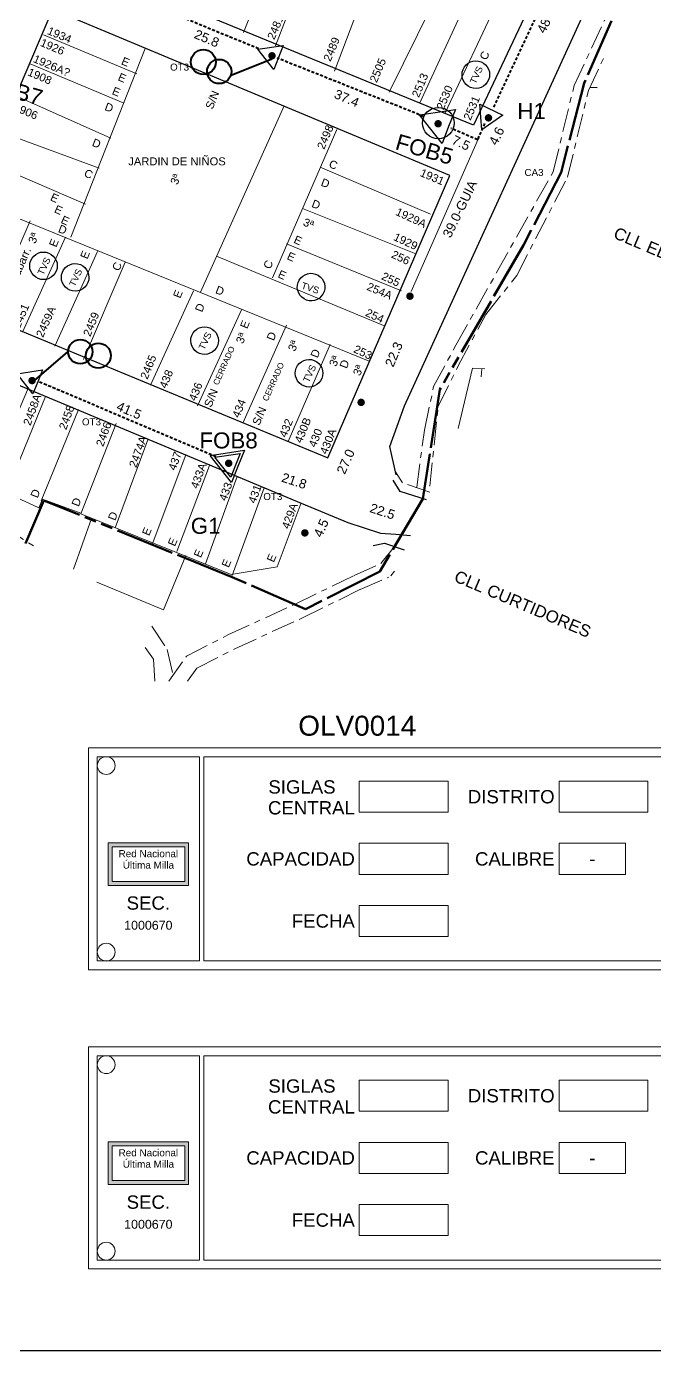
# Model space of a CAD drawing. Header units: millimetres. Extents: x -3867 to 635, y 1041 to 3666.
# Drawn here: x -1173.7 to -1067.1, y 1046 to 1270.7 of the extents above; entities that cross this region are included whole.
import ezdxf
from ezdxf.enums import TextEntityAlignment as Align

# ---------------------------------------------------------------- set-up
doc = ezdxf.new("R2010")
doc.units = ezdxf.units.MM
for name, pattern in [('TLSIGC_002', [0.8, 0.5, -0.3]), ('TLSIGC_004', [7, 4, -1, 1, -1]), ('TLSIGC_007', [28, 10, -1, 10, -1, 2, -1, 2, -1])]:
    doc.linetypes.add(name, pattern=pattern)
for name, color, linetype, lineweight in [('APUNTADOR EXISTENTE SECUNDARIO', 82, 'Continuous', 40), ('CABLE EXISTENTE AEREO SECUNDARIO', 82, 'TLSIGC_002', 40), ('CAJA DE EMPALMES EXISTENTE SECUNDARIO', 82, 'Continuous', 30), ('CLASIFICACION TIPO COMERCIAL TERCERA', 5, 'Continuous', 9), ('CLASIFICACION TIPO RESIDENCIAL C', 156, 'Continuous', 9), ('CLASIFICACION TIPO RESIDENCIAL D', 5, 'Continuous', 9), ('CLASIFICACION TIPO RESIDENCIAL E', 156, 'Continuous', 9), ('DATOS DE CARATULA', 160, 'Continuous', 5), ('DETALLES DE EDIFICIOS', 160, 'Continuous', 5), ('DISTRITO', 42, 'TLSIGC_007', 60), ('GAZA PROYECTADA', 1, 'Continuous', 60), ('GAZAS EXISTENTES', 92, 'Continuous', 50), ('GUIAS EXISTENTES SECUNDARIA', 82, 'Continuous', 20), ('LOTIFICACION 2003', 252, 'Continuous', 15), ('MARCO DE CONSTRUCCION', 7, 'Continuous', 5), ('MARCO Y LINEAS DE DATOS', 150, 'Continuous', 20), ('MARCOS CONSTRUCCION', 7, 'Continuous', 30), ('MEDIDAS ENTRE POSTES', 82, 'Continuous', 5), ('NOMBRE DE CALLES', 92, 'TLSIGC_017', 5), ('NUMEROS OFICIALES', 3, 'Continuous', 5), ('PLANIMETRIA 2003', 251, 'Continuous', 30), ('POSTES EXISTENTES SECUNDARIOS', 82, 'Continuous', 30), ('PUENTES 2008', 7, 'TLSIGC_004', 20), ('REGISTRO AUXILIAR CENTRAL', 253, 'Continuous', 9), ('RIOS', 161, 'TLSIGC_004', 20), ('TERMINAL EXISTENTE EN POSTE', 82, 'Continuous', 30), ('VIAS DE COMUNICACION  2008', 7, 'TLSIGC_004', 20)]:
    doc.layers.add(name, color=color, linetype=linetype, lineweight=lineweight)
doc.styles.add('PLACA', font='arial.ttf')
doc.styles.get("Standard").update_dxf_attribs({"font": 'arial.ttf'})
doc.linetypes.add('TLSIGC_017', pattern='A,0.5,["=",Standard,S=1.6,R=0,X=-0.2,Y=-0.8],0.5', length=1)

# ---------------------------------------------------------------- blocks, each defined once
blk = doc.blocks.new('TVS')
at = {"layer": 'MARCOS CONSTRUCCION'}
blk.add_ellipse((-1556.45, 1751.75), major_axis=(0.88, 2.17), ratio=1, dxfattribs=at)
blk.add_text('TVS', height=1.131, rotation=65, dxfattribs=at).set_placement((-1556.5, 1750.06))
blk = doc.blocks.new('GAZA')
at = {"layer": 'GAZAS EXISTENTES', "lineweight": 40, "ltscale": 8}
blk.add_lwpolyline([(-1606.92, 1765.49), (-1601.26, 1770.35)], dxfattribs=at)
for centre, radius in [((-1599.13, 1770.35), 2.06), ((-1596.06, 1769.7), 2.11)]:
    blk.add_circle(centre, radius, dxfattribs=at)

msp = doc.modelspace()

# ---------------------------------------------------------------- hatches: boundary and pattern name
at = {"layer": 'MARCO Y LINEAS DE DATOS', "linetype": 'Continuous', "lineweight": 9}
h = msp.add_hatch(color=256, dxfattribs=at)
h.dxf.hatch_style = 1
h.paths.add_polyline_path([(-1159.82, 1132.17), (-1159.82, 1124.93), (-1146.18, 1124.93), (-1146.18, 1132.17)])
h.paths.add_polyline_path([(-1146.84, 1125.59), (-1159.16, 1125.59), (-1159.16, 1131.51), (-1146.84, 1131.51)], flags=16)
h.paths.add_polyline_path([(-1158.14, 1607.4), (-1147.87, 1607.4), (-1147.87, 1605.54), (-1158.14, 1605.54)], flags=9)
h.paths.add_polyline_path([(-1157.91, 1605.76), (-1148.08, 1605.76), (-1148.08, 1603.56), (-1157.91, 1603.56)], flags=9)
h = msp.add_hatch(color=256, dxfattribs=at)
h.dxf.hatch_style = 1
h.paths.add_polyline_path([(-1159.82, 1081.43), (-1159.82, 1074.18), (-1146.18, 1074.18), (-1146.18, 1081.43)])
h.paths.add_polyline_path([(-1146.84, 1074.85), (-1159.16, 1074.85), (-1159.16, 1080.77), (-1146.84, 1080.77)], flags=16)
h.paths.add_polyline_path([(-1158.14, 1556.66), (-1147.87, 1556.66), (-1147.87, 1554.79), (-1158.14, 1554.79)], flags=9)
h.paths.add_polyline_path([(-1157.91, 1555.01), (-1148.08, 1555.01), (-1148.08, 1552.82), (-1157.91, 1552.82)], flags=9)
at = {"layer": 'POSTES EXISTENTES SECUNDARIOS'}
h = msp.add_hatch(color=256, dxfattribs=at)
edge = h.paths.add_edge_path()
edge.add_arc((-1132.03, 1265.72), 0.638, 0, 360)
h = msp.add_hatch(color=256, dxfattribs=at)
edge = h.paths.add_edge_path()
edge.add_arc((-1103.84, 1254.19), 0.638, 0, 360)
h = msp.add_hatch(color=256, dxfattribs=at)
edge = h.paths.add_edge_path()
edge.add_arc((-1095.29, 1255.19), 0.638, 0, 360)
h = msp.add_hatch(color=256, dxfattribs=at)
edge = h.paths.add_edge_path()
edge.add_arc((-1108.62, 1224.93), 0.638, 0, 360)
h = msp.add_hatch(color=256, dxfattribs=at)
edge = h.paths.add_edge_path()
edge.add_arc((-1172.74, 1210.61), 0.638, 0, 360)
h = msp.add_hatch(color=256, dxfattribs=at)
edge = h.paths.add_edge_path()
edge.add_arc((-1116.9, 1206.91), 0.638, 0, 360)
h = msp.add_hatch(color=256, dxfattribs=at)
edge = h.paths.add_edge_path()
edge.add_arc((-1139.38, 1196.58), 0.638, 0, 360)
h = msp.add_hatch(color=256, dxfattribs=at)
edge = h.paths.add_edge_path()
edge.add_arc((-1126.45, 1184.76), 0.638, 0, 360)

# ---------------------------------------------------------------- linework, layer by layer
at = {"color": 7, "linetype": 'Continuous', "lineweight": 20}
for points in [[(-1163.18, 1110.62), (-1007.23, 1110.62), (-1007.23, 1148.29), (-1163.18, 1148.29)], [(-1163.18, 1059.88), (-1007.23, 1059.88), (-1007.23, 1097.55), (-1163.18, 1097.55)]]:
    msp.add_lwpolyline(points, close=True, dxfattribs=at)
at = {"color": 5, "linetype": 'Continuous', "lineweight": 15}
for points in [[(-1144.34, 1112.13), (-1161.67, 1112.13), (-1161.67, 1146.78), (-1144.34, 1146.78)], [(-1143.59, 1112.13), (-1008.73, 1112.13), (-1008.73, 1146.78), (-1143.59, 1146.78)], [(-1117.22, 1142.64), (-1102.15, 1142.64), (-1102.15, 1137.36), (-1117.22, 1137.36)], [(-1083.32, 1142.64), (-1068.25, 1142.64), (-1068.25, 1137.36), (-1083.32, 1137.36)], [(-1117.22, 1132.09), (-1102.15, 1132.09), (-1102.15, 1126.82), (-1117.22, 1126.82)], [(-1083.32, 1132.09), (-1072.02, 1132.09), (-1072.02, 1126.82), (-1083.32, 1126.82)], [(-1117.22, 1121.54), (-1102.15, 1121.54), (-1102.15, 1116.27), (-1117.22, 1116.27)], [(-1144.34, 1061.38), (-1161.67, 1061.38), (-1161.67, 1096.04), (-1144.34, 1096.04)], [(-1143.59, 1061.38), (-1008.73, 1061.38), (-1008.73, 1096.04), (-1143.59, 1096.04)], [(-1117.22, 1091.89), (-1102.15, 1091.89), (-1102.15, 1086.62), (-1117.22, 1086.62)], [(-1083.32, 1091.89), (-1068.25, 1091.89), (-1068.25, 1086.62), (-1083.32, 1086.62)], [(-1117.22, 1081.35), (-1102.15, 1081.35), (-1102.15, 1076.07), (-1117.22, 1076.07)], [(-1083.32, 1081.35), (-1072.02, 1081.35), (-1072.02, 1076.07), (-1083.32, 1076.07)], [(-1117.22, 1070.8), (-1102.15, 1070.8), (-1102.15, 1065.53), (-1117.22, 1065.53)]]:
    msp.add_lwpolyline(points, close=True, dxfattribs=at)
for centre in [(-1160.16, 1145.28), (-1160.16, 1113.63), (-1160.16, 1094.53), (-1160.16, 1062.89)]:
    msp.add_circle(centre, 1.51, dxfattribs=at)
at = {"layer": 'CABLE EXISTENTE AEREO SECUNDARIO'}
for p, q in [((-1079.61, 1288.61), (-1094.45, 1257.01)), ((-1134.31, 1266.91), (-1150.52, 1273.55)), ((-1106.29, 1255.43), (-1131.16, 1265.33)), ((-1097.06, 1251.6), (-1095.81, 1254.42)), ((-1097.17, 1251.48), (-1101.66, 1253.4)), ((-1141.53, 1197.68), (-1171.58, 1210.4))]:
    msp.add_line(p, q, dxfattribs=at)
at = {"layer": 'CAJA DE EMPALMES EXISTENTE SECUNDARIO'}
msp.add_circle((-1103.8, 1254.3), 2.67, dxfattribs=at)
at = {"layer": 'DISTRITO'}
msp.add_lwpolyline([(-1074.44, 1271.66), (-1079.05, 1261.1), (-1082.98, 1245.93), (-1089.34, 1233.6), (-1103.57, 1209.08), (-1106.41, 1190.53), (-1113.73, 1178.2), (-1126.32, 1171.83), (-1138.78, 1177.25), (-1170.75, 1190.26), (-1173.86, 1182.94)], dxfattribs=at)
at = {"layer": 'GUIAS EXISTENTES SECUNDARIA'}
msp.add_line((-1108.42, 1225.71), (-1097.06, 1251.6), dxfattribs=at)
at = {"layer": 'LOTIFICACION 2003'}
for p, q in [((-1136.88, 1269.65), (-1128.81, 1290.15)), ((-1111.26, 1289.84), (-1121.42, 1263.11)), ((-1131.45, 1267.42), (-1123.44, 1288.31)), ((-1106.94, 1257.74), (-1097.83, 1277.52)), ((-1102.64, 1256.03), (-1093.54, 1275.44)), ((-1154.97, 1262.68), (-1170.81, 1269.29)), ((-1166.16, 1234.97), (-1153.54, 1266.98)), ((-1157.31, 1257.74), (-1173.08, 1264.36)), ((-1159.4, 1251.75), (-1175.52, 1258.93)), ((-1144.17, 1225.59), (-1129.98, 1257.22)), ((-1161.35, 1246.68), (-1178.09, 1252.8)), ((-1131.93, 1228.07), (-1121, 1253.19)), ((-1163.69, 1240.56), (-1180.25, 1247.65)), ((-1123.86, 1246.81), (-1105.13, 1238.87)), ((-1182.95, 1241.35), (-1115.53, 1213.89)), ((-1107.6, 1232.1), (-1126.86, 1239.78)), ((-1180.34, 1220.91), (-1173.06, 1237.7)), ((-1167.07, 1234.97), (-1174.37, 1218.8)), ((-1129.59, 1233.8), (-1110.07, 1225.85)), ((-1168.9, 1216.44), (-1161.61, 1232.49)), ((-1112.8, 1219.87), (-1141.43, 1231.71)), ((-1164.02, 1214.17), (-1156.92, 1230.68)), ((-1152.63, 1209.85), (-1145.35, 1225.85)), ((-1137.14, 1222.73), (-1144.69, 1206.33)), ((-1129.59, 1220), (-1136.99, 1203.39)), ((-1122.17, 1216.75), (-1129.29, 1200.25)), ((-1096.43, 1212.63), (-1096.51, 1211.26)), ((-1180.38, 1192.89), (-1173.32, 1209.46)), ((-1170.47, 1207.89), (-1176.97, 1191.89)), ((-1171.22, 1190.2), (-1164.86, 1205.68)), ((-1158.62, 1185.65), (-1153.02, 1200.73)), ((-1152.36, 1182.78), (-1146.65, 1198.01)), ((-1148.2, 1181.6), (-1142.62, 1196.18)), ((-1143.33, 1179.51), (-1137.92, 1194.36)), ((-1138.79, 1177.55), (-1133.37, 1192.41)), ((-1165.72, 1178.62), (-1162.66, 1187.21))]:
    msp.add_line(p, q, dxfattribs=at)
for points in [[(-1086.51, 1277.91), (-1100.12, 1283.99), (-1112.15, 1259.56)], [(-1095.91, 1212.59), (-1098.03, 1212.7), (-1100.42, 1202.49)], [(-1164.47, 1188.12), (-1170.98, 1190.46), (-1171.62, 1189.03), (-1184.38, 1194.88), (-1182.69, 1198.53), (-1197.13, 1204.78)], [(-1127.05, 1189.87), (-1131.16, 1179.01), (-1138.96, 1177.69), (-1164.47, 1187.99), (-1158.48, 1203.34)], [(-1146.65, 1180.95), (-1150.42, 1171.71), (-1161.77, 1176.38)]]:
    msp.add_lwpolyline(points, dxfattribs=at)
at = {"layer": 'MARCO DE CONSTRUCCION', "color": 7, "linetype": 'Continuous', "lineweight": 30}
msp.add_lwpolyline([(-1659.53, 1308.49), (-1681.1, 1308.49), (-1681.1, 1046.03), (-1659.53, 1046.03), (-1659.53, 1308.49), (-1659.53, 1046.03), (-859.6, 1046.03), (-859.6, 1570.96), (-1670.32, 1570.96), (-1670.32, 1308.49)], dxfattribs=at)
at = {"layer": 'MARCO Y LINEAS DE DATOS', "linetype": 'Continuous', "lineweight": 9}
for points in [[(-1159.82, 1132.17), (-1146.18, 1132.17), (-1146.18, 1124.93), (-1159.82, 1124.93)], [(-1146.84, 1125.59), (-1159.16, 1125.59), (-1159.16, 1131.51), (-1146.84, 1131.51)], [(-1159.82, 1081.43), (-1146.18, 1081.43), (-1146.18, 1074.18), (-1159.82, 1074.18)], [(-1146.84, 1074.85), (-1159.16, 1074.85), (-1159.16, 1080.77), (-1146.84, 1080.77)]]:
    msp.add_lwpolyline(points, close=True, dxfattribs=at)
at = {"layer": 'MARCOS CONSTRUCCION'}
for centre, major_axis in [((-1097.44, 1262.52), (0.88, 2.17)), ((-1170.8, 1230.08), (0.88, 2.17)), ((-1165.43, 1228.12), (0.88, 2.17)), ((-1125.4, 1226.48), (2.21, -0.76)), ((-1125.74, 1211.86), (0.88, 2.17))]:
    msp.add_ellipse(centre, major_axis=major_axis, ratio=1, dxfattribs=at)
at = {"layer": 'PLANIMETRIA 2003'}
for p, q in [((-1078.05, 1260.39), (-1076.86, 1260.34)), ((-1111, 1184.53), (-1108.51, 1184.34))]:
    msp.add_line(p, q, dxfattribs=at)
for points in [[(-1078.31, 1295.35), (-1097.83, 1253.96), (-1166.94, 1282.34), (-1151.33, 1323.33), (-1078.57, 1295.35)], [(-1110.98, 1194.62), (-1112.02, 1199.44), (-1109.55, 1206.33), (-1069.84, 1293.23)], [(-1169.25, 1273.55), (-1189.85, 1225.34), (-1122.57, 1197.48), (-1101.87, 1245.38), (-1169.25, 1273.55)], [(-1198.85, 1200.79), (-1192.34, 1217.07), (-1127.07, 1189.82), (-1119.14, 1186.55), (-1113.64, 1184.73), (-1111, 1184.53)], [(-1105.83, 1190.35), (-1110.28, 1191.81), (-1111.47, 1193.69)], [(-1114.88, 1182.62), (-1112.93, 1183.04), (-1109.61, 1181.87)]]:
    msp.add_lwpolyline(points, dxfattribs=at)
at = {"layer": 'PUENTES 2008'}
for points in [[(-1105.23, 1191.7), (-1109.9, 1193.24), (-1111.08, 1195.12)], [(-1114.88, 1182.63), (-1112.93, 1183.04), (-1109.61, 1181.87)]]:
    msp.add_lwpolyline(points, dxfattribs=at)
at = {"layer": 'RIOS'}
msp.add_line((-1111.84, 1177.46), (-1111.22, 1178.25), dxfattribs=at)
for points in [[(-1107.47, 1192.54), (-1106.17, 1202.17), (-1104.6, 1209.59), (-1100.83, 1216.62), (-1084.31, 1246.05), (-1080.76, 1260.67), (-1075.61, 1271.74), (-1069.27, 1278.56), (-1062.59, 1286.57), (-1057.86, 1298.89)], [(-1105.26, 1192.67), (-1103.82, 1206.2), (-1100.44, 1213.11), (-1095.75, 1221.83), (-1090.51, 1228.44), (-1081.88, 1245.14), (-1078.33, 1259.83), (-1075.47, 1265.92)], [(-1219.22, 1209.28), (-1202.45, 1201.71), (-1190.87, 1195.48), (-1177.54, 1185.83), (-1171.71, 1182.01)], [(-1149.52, 1159.61), (-1146.56, 1163.83), (-1139.52, 1167.45), (-1128.11, 1172.67), (-1118.08, 1177.54), (-1113.55, 1179.56), (-1111.26, 1182.48)], [(-1146.34, 1159.61), (-1144.81, 1161.81), (-1138.34, 1165.08), (-1126.99, 1170.3), (-1117.04, 1175.17), (-1112.28, 1177.23)], [(-1152.43, 1168.93), (-1149.82, 1164.99), (-1148.68, 1160.16)], [(-1153.54, 1165.33), (-1152.11, 1163.33), (-1151.91, 1159.61)]]:
    msp.add_lwpolyline(points, dxfattribs=at)
at = {"layer": 'TERMINAL EXISTENTE EN POSTE'}
for points in [[(-1131.72, 1263.42), (-1134.41, 1266.82), (-1130.12, 1267.46), (-1130.92, 1265.43), (-1131.72, 1263.42)], [(-1103.18, 1250.84), (-1107.02, 1255.69), (-1100.91, 1256.6), (-1102.05, 1253.71), (-1103.18, 1250.84)], [(-1096.77, 1257.49), (-1092.85, 1255.65), (-1096.4, 1253.16), (-1096.59, 1255.33), (-1096.77, 1257.49)], [(-1172.59, 1208.38), (-1175.28, 1211.78), (-1170.99, 1212.42), (-1171.79, 1210.39), (-1172.59, 1208.38)], [(-1138.88, 1193.31), (-1142.52, 1197.91), (-1136.72, 1198.78), (-1137.8, 1196.04), (-1138.88, 1193.31)], [(-1139.04, 1194.22), (-1141.73, 1197.62), (-1137.44, 1198.26), (-1138.24, 1196.23), (-1139.04, 1194.22)]]:
    msp.add_lwpolyline(points, dxfattribs=at)
at = {"layer": 'VIAS DE COMUNICACION  2008'}
msp.add_line((-1078.05, 1260.39), (-1076.86, 1260.34), dxfattribs=at)

# ---------------------------------------------------------------- block references
at = {"layer": 'GAZA PROYECTADA', "lineweight": 40, "ltscale": 8}
msp.add_blockref('TVS', (412.98, -534.36), dxfattribs=at)
at = {"layer": 'GAZAS EXISTENTES', "lineweight": 40, "ltscale": 8, "rotation": 161.2113780178324}
msp.add_blockref('GAZA', (-2084.71, 3454.11), dxfattribs=at)
at = {"layer": 'GAZAS EXISTENTES', "lineweight": 40, "ltscale": 8}
msp.add_blockref('GAZA', (434.58, -554.85), dxfattribs=at)

# ---------------------------------------------------------------- texts
at = {"color": 7, "linetype": 'Continuous', "lineweight": 0, "style": 'PLACA'}
for s, p in [('SIGLAS', (-1121.24, 1141.66)), ('CENTRAL', (-1117.97, 1138.12)), ('DISTRITO', (-1084.07, 1140)), ('CAPACIDAD', (-1117.97, 1129.45)), ('CALIBRE', (-1084.07, 1129.45)), ('FECHA', (-1117.97, 1118.91)), ('SIGLAS', (-1121.24, 1090.91)), ('DISTRITO', (-1084.07, 1089.26)), ('CENTRAL', (-1117.97, 1087.37)), ('CAPACIDAD', (-1117.97, 1078.71)), ('CALIBRE', (-1084.07, 1078.71)), ('FECHA', (-1117.97, 1068.16))]:
    msp.add_text(s, height=2.26, dxfattribs=at).set_placement(p, align=Align.MIDDLE_RIGHT)
at = {"color": 7, "linetype": 'Continuous'}
for s, p in [('Red Nacional', (-1153.01, 1130.36)), ('Última Milla', (-1153, 1128.55)), ('Red Nacional', (-1153.01, 1079.61)), ('Última Milla', (-1153, 1077.81))]:
    msp.add_text(s, height=1.2054, dxfattribs=at).set_placement(p, align=Align.MIDDLE)
at = {"color": 7, "linetype": 'Continuous', "lineweight": 0, "style": 'PLACA'}
for s, height, p in [('-', 2.26, (-1077.67, 1129.45)), ('SEC.', 2.26, (-1153.01, 1121.96)), ('1000670', 1.507, (-1153.01, 1118.19)), ('-', 2.26, (-1077.67, 1078.71)), ('SEC.', 2.26, (-1153.01, 1071.21)), ('1000670', 1.507, (-1153.01, 1067.45))]:
    msp.add_text(s, height=height, dxfattribs=at).set_placement(p, align=Align.MIDDLE)
at = {"layer": 'APUNTADOR EXISTENTE SECUNDARIO'}
for s, rotation, p in [('48.0', 64, (-1085.74, 1269.38)), ('4.6', 64, (-1093.88, 1250.39)), ('7.5', 335, (-1101.67, 1250.87)), ('39.0-GUIA', 64, (-1101.73, 1234.69))]:
    msp.add_text(s, height=1.584, rotation=rotation, dxfattribs=at).set_placement(p)
at = {"layer": 'CLASIFICACION TIPO COMERCIAL TERCERA'}
for rotation, p in [(70, (-1148.06, 1243.72)), (338, (-1126.88, 1236.97)), (68, (-1172.2, 1233.73)), (68, (-1136.95, 1216.75)), (68, (-1128.12, 1215.46)), (68, (-1121.14, 1212.87)), (68, (-1117.09, 1211.3))]:
    msp.add_text('3ª', height=1.358, rotation=rotation, dxfattribs=at).set_placement(p)
at = {"layer": 'CLASIFICACION TIPO RESIDENCIAL C'}
for rotation, p in [(68, (-1095.59, 1264.88)), (338, (-1122.51, 1246.87)), (338, (-1164.04, 1245.3)), (68, (-1157.96, 1229.09)), (68, (-1132.3, 1229.41))]:
    msp.add_text('C', height=1.36, rotation=rotation, dxfattribs=at).set_placement(p)
at = {"layer": 'CLASIFICACION TIPO RESIDENCIAL D'}
for rotation, p in [(339, (-1160.55, 1256.56)), (339, (-1162.68, 1250.47)), (339, (-1123.85, 1243.72)), (339, (-1125.43, 1240.11)), (339, (-1168.43, 1235.84)), (339, (-1141.75, 1225.48)), (69, (-1143.88, 1222.11)), (69, (-1131.73, 1217.27)), (69, (-1124.29, 1214.34)), (69, (-1119.35, 1212.54)), (69, (-1171.8, 1190.58)), (69, (-1164.83, 1189.12)), (69, (-1158.64, 1186.75))]:
    msp.add_text('D', height=1.36, rotation=rotation, dxfattribs=at).set_placement(p)
at = {"layer": 'CLASIFICACION TIPO RESIDENCIAL E'}
for rotation, p in [(337, (-1157.73, 1264.32)), (337, (-1158.3, 1261.61)), (337, (-1159.3, 1259.26)), (336, (-1169.77, 1241.24)), (336, (-1169.1, 1239.21)), (336, (-1167.98, 1237.41)), (68, (-1168.65, 1233.13)), (336, (-1128.47, 1234.04)), (68, (-1163.36, 1231.11)), (336, (-1129.62, 1231.26)), (336, (-1131.16, 1228.18)), (68, (-1147.6, 1224.46)), (68, (-1136.24, 1219.29)), (67, (-1152.89, 1184.16)), (67, (-1148.51, 1182.37)), (67, (-1144.11, 1180.44)), (67, (-1139.39, 1178.76)), (67, (-1131.73, 1179.66))]:
    msp.add_text('E', height=1.36, rotation=rotation, dxfattribs=at).set_placement(p)
at = {"layer": 'DATOS DE CARATULA'}
for s, p in [('OT3', (-1149.32, 1263.21)), ('CA3', (-1089.18, 1245.33)), ('OT3', (-1164.27, 1203.01)), ('OT3', (-1133.5, 1190.34))]:
    msp.add_text(s, height=1.188, dxfattribs=at).set_placement(p)
at = {"layer": 'DETALLES DE EDIFICIOS'}
for s, height, rotation, p in [('abarr.', 1.358, 66.5438, (-1174.84, 1228.3)), ('CERRADO', 1.004, 65.9815, (-1141.16, 1209.74)), ('CERRADO', 1.004, 65.9815, (-1132.77, 1207.01))]:
    msp.add_text(s, height=height, rotation=rotation, dxfattribs=at).set_placement(p)
at = {"layer": 'DISTRITO'}
msp.add_text('OLV0014', height=3.394, dxfattribs=at).set_placement((-1127.57, 1150.35))
at = {"layer": 'MARCOS CONSTRUCCION'}
for rotation, p in [(65, (-1097.49, 1260.83)), (65, (-1170.85, 1228.39)), (65, (-1165.48, 1226.43)), (342, (-1127.16, 1226.26)), (65, (-1125.79, 1210.17))]:
    msp.add_text('TVS', height=1.131, rotation=rotation, dxfattribs=at).set_placement(p)
at = {"layer": 'MEDIDAS ENTRE POSTES'}
for s, rotation, p in [('25.8', 337, (-1145.38, 1268.79)), ('37.4', 337, (-1121.64, 1258.63)), ('22.3', 67, (-1111.46, 1212.77)), ('41.5', 337, (-1158.57, 1205.65)), ('27.0', 66, (-1119.68, 1194.58)), ('21.8', 342, (-1130.56, 1193.5)), ('22.5', 342, (-1115.57, 1188.33)), ('4.5', 66, (-1123.6, 1183.87))]:
    msp.add_text(s, height=1.584, rotation=rotation, dxfattribs=at).set_placement(p)
at = {"layer": 'NOMBRE DE CALLES'}
for s, p in [('CLL EL ROCIO', (-1074.26, 1234.87)), ('CLL CURTIDORES', (-1101.3, 1176.62))]:
    msp.add_text(s, height=2.0364, rotation=337, dxfattribs=at).set_placement(p)
at = {"layer": 'NUMEROS OFICIALES'}
for s, rotation, p in [('2481', 67, (-1131.64, 1268.34)), ('1934', 337, (-1170.29, 1269.46)), ('1926', 337, (-1171.48, 1267.45)), ('2489', 67, (-1122.12, 1264.63)), ('1926A?', 337, (-1172.68, 1264.7)), ('2505', 67, (-1114.26, 1261.06)), ('1908', 337, (-1173.63, 1262.45)), ('2513', 67, (-1107.11, 1258.52)), ('2530', 67, (-1102.94, 1256.44)), ('S/N', 68, (-1142.12, 1256.52)), ('2531', 67, (-1098.35, 1254.65)), ('1906', 337, (-1176.01, 1256.51)), ('2498', 67, (-1123.19, 1249.72)), ('1931', 337, (-1107.04, 1245.37)), ('1929A', 335, (-1111.19, 1238.78)), ('1929', 335, (-1111.54, 1234.5)), ('256', 335, (-1111.9, 1231.53)), ('255', 335, (-1113.57, 1227.84)), ('254A', 337, (-1116.07, 1226.05)), ('2451', 67, (-1174.82, 1219.39)), ('2459A', 66, (-1170.89, 1217.81)), ('2459', 68, (-1162.87, 1217.97)), ('254', 335, (-1116.3, 1221.65)), ('253', 335, (-1118.32, 1215.47)), ('2465', 68, (-1153.17, 1210.71)), ('438', 68, (-1149.95, 1209.16)), ('436', 68, (-1144.96, 1207.02)), ('S/N', 68, (-1142.34, 1205.95)), ('2458A', 70, (-1173.02, 1202.86)), ('434', 68, (-1137.59, 1204.17)), ('2458', 70, (-1166.96, 1202.15)), ('S/N', 67, (-1134.18, 1202.89)), ('430B', 68, (-1127, 1199.89)), ('2466', 70, (-1160.67, 1199.3)), ('432', 68, (-1129.62, 1200.84)), ('430', 68, (-1124.62, 1199.17)), ('430A', 68, (-1122.72, 1197.99)), ('2474A', 70, (-1155.06, 1195.73)), ('437', 70, (-1148.41, 1195.25)), ('433A', 70, (-1144.61, 1192.16)), ('433', 70, (-1139.81, 1190.07)), ('431', 70, (-1134.85, 1189.66)), ('429A', 70, (-1129.15, 1185.33))]:
    msp.add_text(s, height=1.358, rotation=rotation, dxfattribs=at).set_placement(p)
at = {"layer": 'REGISTRO AUXILIAR CENTRAL'}
msp.add_text('JARDIN DE NIÑOS', height=1.3576, dxfattribs=at).set_placement((-1156.42, 1247.13))
at = {"layer": 'TERMINAL EXISTENTE EN POSTE'}
for s, p in [('FOB7', (-1180.95, 1259.93)), ('FOB5', (-1111.28, 1249.91))]:
    msp.add_text(s, height=2.715, rotation=344.0546, dxfattribs=at).set_placement(p)
for s, p in [('H1', (-1090.4, 1254.97)), ('FOB8', (-1144.35, 1199.1)), ('G1', (-1145.81, 1184.61))]:
    msp.add_text(s, height=2.715, dxfattribs=at).set_placement(p)

doc.saveas('drawing.dxf')
